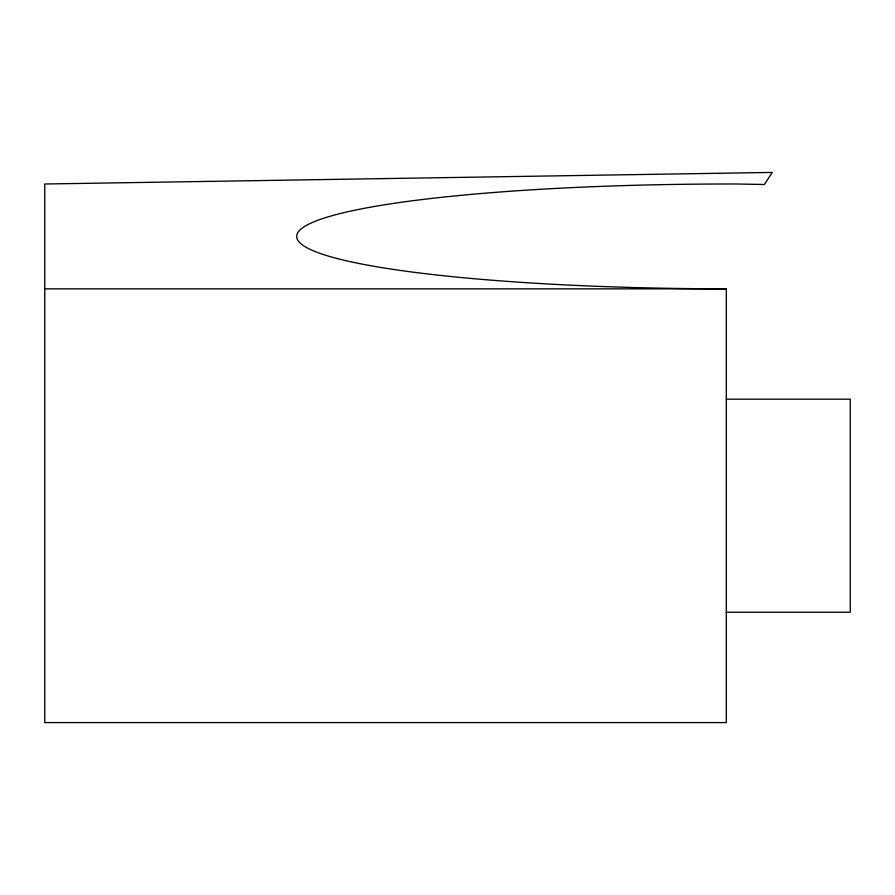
<?xml version="1.0" encoding="UTF-8"?>
<svg xmlns="http://www.w3.org/2000/svg" width="895" height="895" viewBox="0 0 895 895"><rect width="100%" height="100%" fill="white"/><g stroke="black" fill="none" stroke-linecap="round" stroke-linejoin="round"><path stroke-width="1.34" d="M44.75 288.85L726.326 288.85L726.326 722.578L44.75 722.578L44.75 184.001L772.251 172.422L764.364 184.504L736.764 184.001A433.751 52.425 0 0 0 296.726 235.788A433.751 52.425 0 0 0 726.326 288.85M726.326 399.192L850.25 399.192L850.25 612.247L726.326 612.247"/></g></svg>
